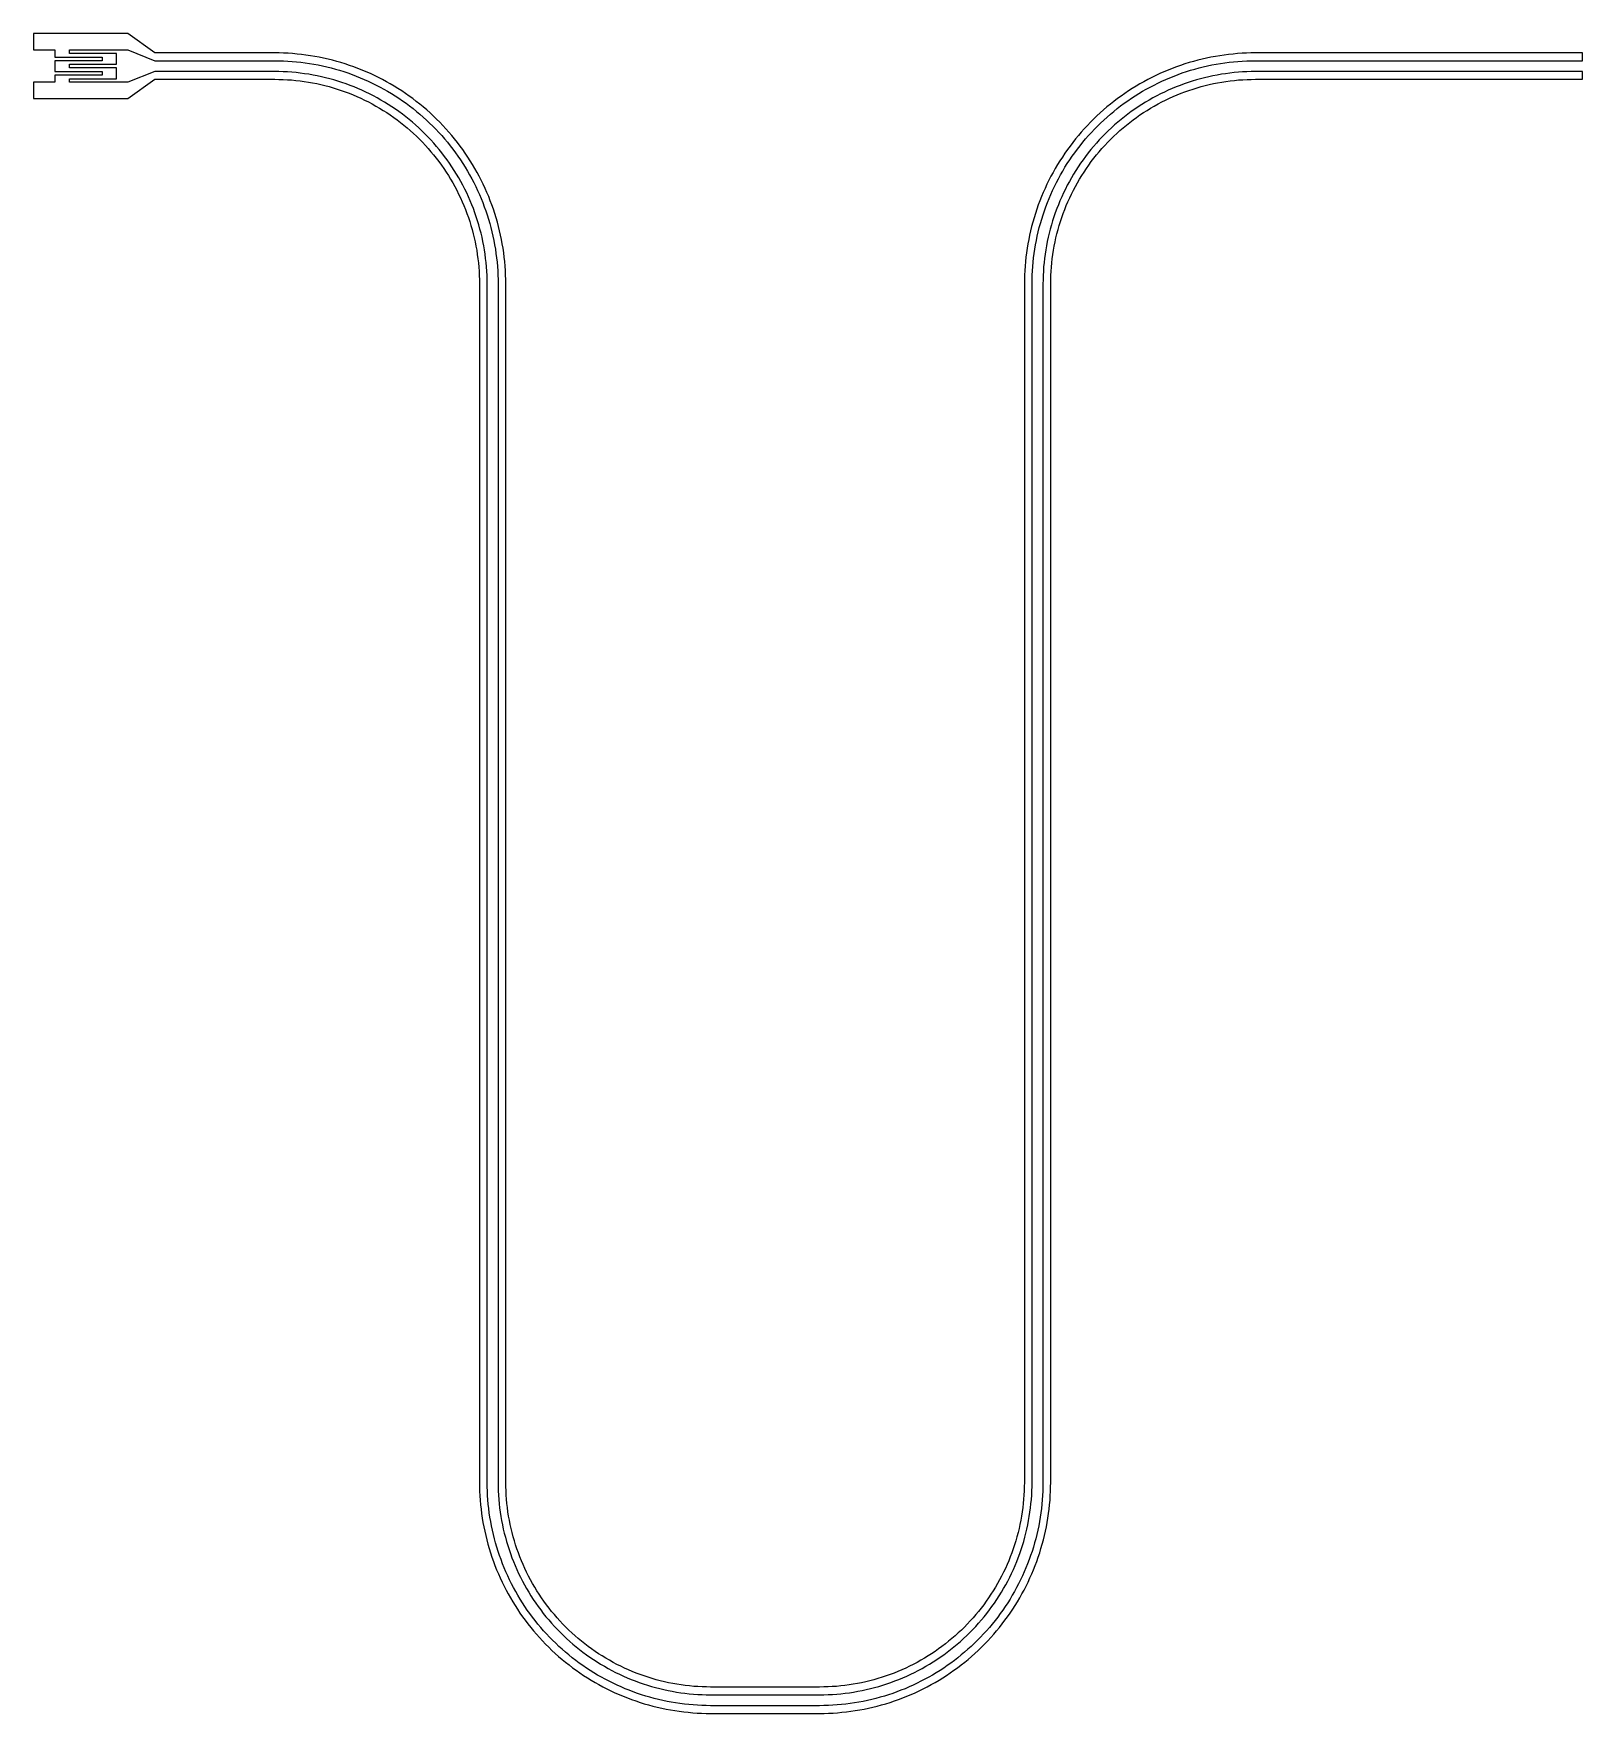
# Model space of a CAD drawing. Extents: x 0 to 1421, y 71 to 1613.
import ezdxf

# ---------------------------------------------------------------- set-up
doc = ezdxf.new("R2010")
doc.units = 0
doc.layers.add('L0D0', color=7, linetype='CONTINUOUS')

msp = doc.modelspace()

# ---------------------------------------------------------------- linework, layer by layer
at = {"layer": 'L0D0'}
msp.add_lwpolyline([(725.112889, 70.939941), (729.223912, 71.060059), (733.332921, 71.259033), (737.435887, 71.537964), (741.53391, 71.895996), (745.622899, 72.333984), (749.703892, 72.850952), (753.772923, 73.447021), (757.830907, 74.121948), (761.873936, 74.875977), (765.901891, 75.707031), (769.913914, 76.616943), (773.905919, 77.604004), (777.878941, 78.668945), (781.830907, 79.810059), (785.759923, 81.027954), (789.663914, 82.322021), (793.541905, 83.69104), (797.393895, 85.13501), (801.215916, 86.654053), (805.008885, 88.245972), (808.768895, 89.911987), (812.496922, 91.650024), (816.189915, 93.46106), (819.847935, 95.342041), (823.467931, 97.293945), (827.049901, 99.31604), (830.591893, 101.406982), (834.092931, 103.56604), (837.550938, 105.792969), (840.96494, 108.08606), (844.333897, 110.446045), (847.656895, 112.869995), (850.932896, 115.358032), (854.15891, 117.909058), (857.334935, 120.521973), (860.459935, 123.196045), (863.532933, 125.93103), (866.551915, 128.723999), (869.515904, 131.57605), (872.423924, 134.484009), (875.275914, 137.447998), (878.068883, 140.467041), (880.803929, 143.540039), (883.47794, 146.665039), (886.090916, 149.840942), (888.641942, 153.067017), (891.129918, 156.343018), (893.553929, 159.666016), (895.913914, 163.035034), (898.206883, 166.448975), (900.433934, 169.906982), (902.592931, 173.407959), (904.683934, 176.949951), (906.705907, 180.531982), (908.657933, 184.151978), (910.538914, 187.810059), (912.349889, 191.503052), (914.087926, 195.230957), (915.753941, 198.990967), (917.345921, 202.784058), (918.864903, 206.605957), (920.308934, 210.458008), (921.677892, 214.33606), (922.971898, 218.23999), (924.189915, 222.168945), (925.330907, 226.120972), (926.395909, 230.093994), (927.382909, 234.08606), (928.292943, 238.098022), (929.123936, 242.125977), (929.877904, 246.168945), (930.552892, 250.227051), (931.1489, 254.296021), (931.665929, 258.376953), (932.103917, 262.465942), (932.461888, 266.563965), (932.740941, 270.666992), (932.939915, 274.776001), (933.059911, 278.886963), (933.099889, 283), (933.099889, 1383), (933.139928, 1386.882996), (933.260899, 1390.764999), (933.460912, 1394.643005), (933.741917, 1398.516998), (934.101903, 1402.382996), (934.542943, 1406.242004), (935.062901, 1410.089996), (935.662938, 1413.927002), (936.340916, 1417.751007), (937.098912, 1421.559998), (937.934911, 1425.352005), (938.849889, 1429.126999), (939.841893, 1432.880997), (940.910924, 1436.615005), (942.057896, 1440.324997), (943.280919, 1444.011002), (944.57993, 1447.671005), (945.953892, 1451.302994), (947.402928, 1454.906006), (948.925938, 1458.478996), (950.522923, 1462.018997), (952.19193, 1465.525002), (953.933934, 1468.996002), (955.746922, 1472.431), (957.629918, 1475.827003), (959.583897, 1479.182999), (961.605931, 1482.499001), (963.695897, 1485.772003), (965.853917, 1489.000999), (968.077916, 1492.183998), (970.366917, 1495.320999), (972.719884, 1498.411003), (975.136937, 1501.449997), (977.616917, 1504.440002), (980.156895, 1507.376999), (982.756932, 1510.261002), (985.416905, 1513.091003), (988.134923, 1515.864998), (990.90891, 1518.583), (993.738927, 1521.243), (996.622899, 1523.842999), (999.559911, 1526.382999), (1002.549901, 1528.862999), (1005.588902, 1531.279999), (1008.678929, 1533.632999), (1011.815892, 1535.922001), (1014.998936, 1538.146), (1018.22794, 1540.304001), (1021.50089, 1542.394001), (1024.81693, 1544.416), (1028.172887, 1546.369999), (1031.568883, 1548.252998), (1035.003941, 1550.066002), (1038.474889, 1551.808001), (1041.980931, 1553.476999), (1045.520909, 1555.073999), (1049.093907, 1556.597), (1052.696934, 1558.046), (1056.328892, 1559.42), (1059.988927, 1560.719), (1063.674901, 1561.941999), (1067.384923, 1563.089001), (1071.118932, 1564.158001), (1074.872899, 1565.15), (1078.647923, 1566.065001), (1082.439915, 1566.900999), (1086.248936, 1567.659), (1090.072911, 1568.337), (1093.909886, 1568.937), (1097.757909, 1569.457), (1101.616917, 1569.898), (1105.482884, 1570.258), (1109.356908, 1570.539), (1113.234898, 1570.739), (1117.116917, 1570.86), (1120.999913, 1570.9), (1420.999913, 1570.9), (1420.999913, 1578), (1120.999913, 1578), (1117.072911, 1577.96), (1113.147923, 1577.842), (1109.225926, 1577.644), (1105.308934, 1577.368), (1101.397923, 1577.012), (1097.494908, 1576.578), (1093.601903, 1576.066), (1089.719884, 1575.475), (1085.849889, 1574.806), (1081.994908, 1574.059), (1078.155919, 1573.235), (1074.332921, 1572.334), (1070.529942, 1571.356), (1066.747899, 1570.301), (1062.986913, 1569.171), (1059.249913, 1567.965), (1055.537938, 1566.684), (1051.851903, 1565.327999), (1048.19492, 1563.899), (1044.56693, 1562.396), (1040.969884, 1560.82), (1037.404942, 1559.173), (1033.873936, 1557.454), (1030.378941, 1555.664), (1026.919896, 1553.804001), (1023.499913, 1551.875), (1020.118932, 1549.876999), (1016.778905, 1547.812), (1013.480931, 1545.68), (1010.226903, 1543.481998), (1007.017918, 1541.219002), (1003.854893, 1538.890999), (1000.739903, 1536.500999), (997.672887, 1534.048), (994.655919, 1531.534), (991.690892, 1528.959999), (988.777928, 1526.326), (985.918919, 1523.633999), (983.113927, 1520.886002), (980.365941, 1518.081001), (977.673924, 1515.222), (975.039891, 1512.308998), (972.465916, 1509.344002), (969.951939, 1506.327003), (967.498936, 1503.260002), (965.108922, 1500.144997), (962.780919, 1496.982002), (960.517918, 1493.773003), (958.31992, 1490.518997), (956.187901, 1487.221001), (954.122899, 1483.880997), (952.124913, 1480.5), (950.195897, 1477.080002), (948.335912, 1473.621002), (946.545934, 1470.125999), (944.826939, 1466.595001), (943.179906, 1463.029999), (941.603917, 1459.432999), (940.100926, 1455.805), (938.67191, 1452.147995), (937.315892, 1448.462006), (936.034886, 1444.75), (934.828892, 1441.013), (933.698888, 1437.251999), (932.643895, 1433.470001), (931.665929, 1429.667007), (930.764928, 1425.843994), (929.940892, 1422.005005), (929.193883, 1418.149994), (928.524937, 1414.279999), (927.933934, 1410.397995), (927.42191, 1406.505005), (926.987889, 1402.602005), (926.631932, 1398.690994), (926.355931, 1394.774002), (926.157933, 1390.852005), (926.039891, 1386.927002), (925.999913, 1383), (925.999913, 283), (925.959935, 278.974976), (925.841893, 274.952026), (925.643895, 270.93103), (925.367894, 266.916016), (925.012913, 262.906006), (924.578892, 258.905029), (924.06693, 254.911987), (923.475926, 250.93103), (922.80692, 246.962036), (922.060887, 243.005981), (921.236913, 239.067017), (920.335912, 235.144043), (919.357884, 231.239014), (918.302892, 227.35498), (917.172887, 223.491943), (915.966893, 219.651978), (914.684911, 215.83606), (913.328892, 212.046021), (911.8989, 208.284058), (910.394933, 204.550049), (908.818883, 200.845947), (907.168919, 197.175049), (905.447911, 193.536011), (903.655919, 189.932007), (901.793919, 186.364014), (899.861913, 182.833008), (897.860936, 179.339966), (895.790929, 175.887939), (893.654942, 172.477051), (891.450902, 169.108032), (889.18192, 165.782959), (886.847935, 162.504028), (884.450902, 159.270996), (881.989903, 156.08606), (879.466893, 152.948975), (876.882909, 149.863037), (874.238927, 146.828003), (871.535924, 143.845947), (868.774937, 140.916992), (865.956883, 138.042969), (863.082921, 135.224976), (860.153905, 132.463989), (857.17191, 129.760986), (854.136937, 127.116943), (851.050938, 124.532959), (847.913914, 122.01001), (844.728917, 119.54895), (841.495885, 117.151978), (838.216893, 114.817993), (834.891942, 112.54895), (831.522923, 110.344971), (828.111913, 108.208984), (824.659886, 106.139038), (821.166905, 104.137939), (817.635899, 102.206055), (814.067906, 100.343994), (810.463902, 98.552002), (806.824925, 96.831055), (803.153905, 95.18103), (799.449925, 93.60498), (795.715916, 92.100952), (791.953892, 90.671021), (788.163914, 89.314941), (784.347935, 88.032959), (780.507909, 86.827026), (776.644933, 85.697021), (772.760899, 84.641968), (768.855931, 83.66394), (764.932896, 82.762939), (760.993932, 81.938965), (757.037938, 81.192993), (753.068883, 80.524048), (749.087926, 79.932983), (745.094884, 79.421021), (741.093907, 78.987061), (737.083897, 78.631958), (733.068883, 78.355957), (729.047887, 78.157959), (725.024937, 78.040039), (720.999913, 78), (620.999913, 78), (616.974889, 78.040039), (612.951939, 78.157959), (608.930943, 78.355957), (604.915929, 78.631958), (600.905919, 78.987061), (596.904942, 79.421021), (592.9119, 79.932983), (588.930943, 80.524048), (584.961949, 81.192993), (581.005894, 81.938965), (577.06693, 82.762939), (573.143956, 83.66394), (569.238927, 84.641968), (565.354893, 85.697021), (561.491856, 86.827026), (557.651891, 88.032959), (553.835973, 89.314941), (550.045934, 90.671021), (546.283971, 92.100952), (542.549962, 93.60498), (538.84586, 95.18103), (535.174962, 96.831055), (531.535924, 98.552002), (527.93192, 100.343994), (524.363927, 102.206055), (520.832921, 104.137939), (517.339879, 106.139038), (513.887852, 108.208984), (510.476964, 110.344971), (507.107945, 112.54895), (503.782872, 114.817993), (500.503941, 117.151978), (497.270909, 119.54895), (494.085973, 122.01001), (490.948888, 124.532959), (487.86295, 127.116943), (484.827916, 129.760986), (481.84586, 132.463989), (478.916905, 135.224976), (476.042882, 138.042969), (473.224889, 140.916992), (470.463902, 143.845947), (467.760899, 146.828003), (465.116856, 149.863037), (462.532872, 152.948975), (460.009923, 156.08606), (457.548863, 159.270996), (455.151891, 162.504028), (452.817906, 165.782959), (450.548863, 169.108032), (448.344884, 172.477051), (446.208897, 175.887939), (444.138951, 179.339966), (442.137852, 182.833008), (440.205968, 186.364014), (438.343907, 189.932007), (436.551915, 193.536011), (434.830968, 197.175049), (433.180943, 200.845947), (431.604893, 204.550049), (430.100865, 208.284058), (428.670934, 212.046021), (427.314854, 215.83606), (426.032872, 219.651978), (424.826939, 223.491943), (423.696934, 227.35498), (422.641881, 231.239014), (421.663853, 235.144043), (420.762852, 239.067017), (419.938878, 243.005981), (419.192906, 246.962036), (418.523961, 250.93103), (417.932896, 254.911987), (417.420934, 258.905029), (416.986974, 262.906006), (416.631871, 266.916016), (416.35587, 270.93103), (416.157872, 274.952026), (416.039952, 278.974976), (415.999913, 283), (415.999913, 1383), (415.959874, 1386.927002), (415.841954, 1390.852005), (415.643956, 1394.774002), (415.367955, 1398.690994), (415.011876, 1402.602005), (414.577916, 1406.505005), (414.065953, 1410.397995), (413.474889, 1414.279999), (412.805943, 1418.149994), (412.058873, 1422.005005), (411.234898, 1425.843994), (410.333897, 1429.667007), (409.35587, 1433.470001), (408.300938, 1437.251999), (407.170934, 1441.013), (405.964879, 1444.75), (404.683873, 1448.462006), (403.327916, 1452.147995), (401.898961, 1455.805), (400.395909, 1459.432999), (398.819859, 1463.029999), (397.172887, 1466.595001), (395.453892, 1470.125999), (393.663853, 1473.621002), (391.803868, 1477.080002), (389.874913, 1480.5), (387.876866, 1483.880997), (385.811925, 1487.221001), (383.679967, 1490.518997), (381.481969, 1493.773003), (379.218907, 1496.982002), (376.890904, 1500.144997), (374.50089, 1503.260002), (372.047887, 1506.327003), (369.533971, 1509.344002), (366.959874, 1512.308998), (364.325963, 1515.222), (361.633946, 1518.081001), (358.885899, 1520.886002), (356.080968, 1523.633999), (353.221959, 1526.326), (350.308873, 1528.959999), (347.343907, 1531.534), (344.326939, 1534.048), (341.259923, 1536.500999), (338.144933, 1538.890999), (334.981969, 1541.219002), (331.772862, 1543.481998), (328.518956, 1545.68), (325.22086, 1547.812), (321.880894, 1549.876999), (318.499913, 1551.875), (315.079869, 1553.804001), (311.620885, 1555.664), (308.12589, 1557.454), (304.594884, 1559.173), (301.029942, 1560.82), (297.432896, 1562.396), (293.804967, 1563.899), (290.147862, 1565.327999), (286.461949, 1566.684), (282.749913, 1567.965), (279.012852, 1569.171), (275.251866, 1570.301), (271.469884, 1571.356), (267.666905, 1572.334), (263.843907, 1573.235), (260.004918, 1574.059), (256.149937, 1574.806), (252.279942, 1575.475), (248.397862, 1576.066), (244.504918, 1576.578), (240.601964, 1577.012), (236.690953, 1577.368), (232.773961, 1577.644), (228.851964, 1577.842), (224.926915, 1577.96), (220.999913, 1578), (110.999913, 1578), (86.359898, 1568.15), (32.567906, 1568.15), (32.567906, 1571.45), (75.967931, 1571.45), (75.967931, 1581.35), (32.567906, 1581.35), (32.567906, 1584.65), (75.967931, 1584.65), (75.967931, 1594.55), (32.567906, 1594.55), (32.567906, 1597.85), (86.359898, 1597.85), (110.999913, 1588), (220.999913, 1588), (225.024937, 1587.96), (229.047887, 1587.842), (233.068883, 1587.644), (237.083897, 1587.368), (241.093907, 1587.013), (245.094884, 1586.579), (249.087926, 1586.067), (253.068883, 1585.476), (257.037877, 1584.807), (260.993932, 1584.061), (264.932896, 1583.237), (268.85587, 1582.336), (272.760899, 1581.358), (276.644933, 1580.303), (280.50797, 1579.173), (284.347935, 1577.967), (288.163853, 1576.685), (291.953892, 1575.329), (295.715855, 1573.899), (299.449864, 1572.395), (303.153966, 1570.819), (306.824864, 1569.169), (310.463902, 1567.448), (314.067906, 1565.656), (317.635899, 1563.794001), (321.166905, 1561.862), (324.659947, 1559.861), (328.111974, 1557.791), (331.522862, 1555.655001), (334.891881, 1553.451), (338.216954, 1551.181999), (341.495885, 1548.848), (344.728917, 1546.451), (347.913853, 1543.990002), (351.050938, 1541.466999), (354.136876, 1538.882999), (357.17191, 1536.238998), (360.153966, 1533.535999), (363.082921, 1530.775002), (365.956944, 1527.957001), (368.774937, 1525.083), (371.535924, 1522.153999), (374.238927, 1519.172001), (376.88297, 1516.137001), (379.466954, 1513.051003), (381.989903, 1509.914001), (384.450963, 1506.728996), (386.847935, 1503.496002), (389.18192, 1500.217003), (391.450963, 1496.891998), (393.654942, 1493.523003), (395.790929, 1490.112), (397.860875, 1486.660004), (399.861974, 1483.167), (401.793858, 1479.636002), (403.655919, 1476.068001), (405.447911, 1472.463997), (407.168858, 1468.824997), (408.818883, 1465.153999), (410.394933, 1461.449997), (411.898961, 1457.716003), (413.328892, 1453.953995), (414.684972, 1450.164001), (415.966954, 1446.348007), (417.172887, 1442.507996), (418.302892, 1438.645004), (419.357945, 1434.761002), (420.335973, 1430.856003), (421.236974, 1426.932999), (422.060948, 1422.994003), (422.80692, 1419.037994), (423.475865, 1415.069), (424.06693, 1411.087997), (424.578892, 1407.095001), (425.012852, 1403.093994), (425.367955, 1399.084), (425.643956, 1395.069), (425.841954, 1391.048004), (425.959874, 1387.024994), (425.999913, 1383), (425.999913, 283), (426.039952, 279.072998), (426.157872, 275.147949), (426.35587, 271.225952), (426.631871, 267.30896), (426.98795, 263.397949), (427.42191, 259.494995), (427.933873, 255.602051), (428.524937, 251.719971), (429.193883, 247.849976), (429.940953, 243.994995), (430.764928, 240.156006), (431.665929, 236.333008), (432.643956, 232.530029), (433.698888, 228.748047), (434.828892, 224.987061), (436.034947, 221.25), (437.315953, 217.537964), (438.67191, 213.852051), (440.100865, 210.194946), (441.603917, 206.567017), (443.179967, 202.969971), (444.826939, 199.405029), (446.545934, 195.874023), (448.335973, 192.379028), (450.195958, 188.920044), (452.124913, 185.5), (454.12296, 182.119019), (456.187901, 178.779053), (458.319859, 175.480957), (460.517857, 172.227051), (462.780919, 169.017944), (465.108922, 165.85498), (467.498936, 162.73999), (469.951939, 159.672974), (472.465855, 156.656006), (475.039952, 153.69104), (477.673863, 150.777954), (480.36588, 147.918945), (483.113927, 145.114014), (485.918858, 142.365967), (488.777867, 139.67395), (491.690953, 137.040039), (494.655919, 134.465942), (497.672887, 131.952026), (500.739903, 129.499023), (503.854893, 127.109009), (507.017857, 124.781006), (510.226964, 122.517944), (513.48087, 120.319946), (516.778966, 118.187988), (520.118932, 116.123047), (523.499913, 114.125), (526.919957, 112.196045), (530.378941, 110.33606), (533.873936, 108.546021), (537.404942, 106.827026), (540.969884, 105.180054), (544.56693, 103.604004), (548.194859, 102.100952), (551.851964, 100.671997), (555.537877, 99.31604), (559.249913, 98.035034), (562.986974, 96.828979), (566.74796, 95.698975), (570.529942, 94.644043), (574.332921, 93.666016), (578.155919, 92.765015), (581.994908, 91.94104), (585.849889, 91.19397), (589.719884, 90.525024), (593.601964, 89.93396), (597.494908, 89.421997), (601.397862, 88.988037), (605.308873, 88.631958), (609.225865, 88.355957), (613.147862, 88.157959), (617.072911, 88.040039), (620.999913, 88), (720.999913, 88), (724.926915, 88.040039), (728.851903, 88.157959), (732.7739, 88.355957), (736.690892, 88.631958), (740.601903, 88.988037), (744.504918, 89.421997), (748.397923, 89.93396), (752.279942, 90.525024), (756.149937, 91.19397), (760.004918, 91.94104), (763.843907, 92.765015), (767.666905, 93.666016), (771.469884, 94.644043), (775.251927, 95.698975), (779.012913, 96.828979), (782.749913, 98.035034), (786.461888, 99.31604), (790.147923, 100.671997), (793.804906, 102.100952), (797.432896, 103.604004), (801.029942, 105.180054), (804.594884, 106.827026), (808.12589, 108.546021), (811.620885, 110.33606), (815.07993, 112.196045), (818.499913, 114.125), (821.880894, 116.123047), (825.220921, 118.187988), (828.518895, 120.319946), (831.772923, 122.517944), (834.981908, 124.781006), (838.144933, 127.109009), (841.259923, 129.499023), (844.326939, 131.952026), (847.343907, 134.465942), (850.308934, 137.040039), (853.221898, 139.67395), (856.080907, 142.365967), (858.885899, 145.114014), (861.633885, 147.918945), (864.325902, 150.777954), (866.959935, 153.69104), (869.53391, 156.656006), (872.047887, 159.672974), (874.50089, 162.73999), (876.890904, 165.85498), (879.218907, 169.017944), (881.481908, 172.227051), (883.679906, 175.480957), (885.811925, 178.779053), (887.876927, 182.119019), (889.874913, 185.5), (891.803929, 188.920044), (893.663914, 192.379028), (895.453892, 195.874023), (897.172887, 199.405029), (898.81992, 202.969971), (900.395909, 206.567017), (901.8989, 210.194946), (903.327916, 213.852051), (904.683934, 217.537964), (905.96494, 221.25), (907.170934, 224.987061), (908.300938, 228.748047), (909.355931, 232.530029), (910.333897, 236.333008), (911.234898, 240.156006), (912.058934, 243.994995), (912.805943, 247.849976), (913.474889, 251.719971), (914.065892, 255.602051), (914.577916, 259.494995), (915.011937, 263.397949), (915.367894, 267.30896), (915.643895, 271.225952), (915.841893, 275.147949), (915.959935, 279.072998), (915.999913, 283), (915.999913, 1383), (916.039891, 1387.024994), (916.157933, 1391.048004), (916.355931, 1395.069), (916.631932, 1399.084), (916.986913, 1403.093994), (917.420934, 1407.095001), (917.932896, 1411.087997), (918.5239, 1415.069), (919.192906, 1419.037994), (919.938939, 1422.994003), (920.762913, 1426.932999), (921.663914, 1430.856003), (922.641942, 1434.761002), (923.696934, 1438.645004), (924.826939, 1442.507996), (926.032933, 1446.348007), (927.314915, 1450.164001), (928.670934, 1453.953995), (930.100926, 1457.716003), (931.604893, 1461.449997), (933.180943, 1465.153999), (934.830907, 1468.824997), (936.551915, 1472.463997), (938.343907, 1476.068001), (940.205907, 1479.636002), (942.137913, 1483.167), (944.13889, 1486.660004), (946.208897, 1490.112), (948.344884, 1493.523003), (950.548924, 1496.891998), (952.817906, 1500.217003), (955.151891, 1503.496002), (957.548924, 1506.728996), (960.009923, 1509.914001), (962.532933, 1513.051003), (965.116917, 1516.137001), (967.760899, 1519.172001), (970.463902, 1522.153999), (973.224889, 1525.083), (976.042943, 1527.957001), (978.916905, 1530.775002), (981.845921, 1533.535999), (984.827916, 1536.238998), (987.862889, 1538.882999), (990.948888, 1541.466999), (994.085912, 1543.990002), (997.270909, 1546.451), (1000.503941, 1548.848), (1003.782933, 1551.181999), (1007.107884, 1553.451), (1010.476903, 1555.655001), (1013.887913, 1557.791), (1017.33994, 1559.861), (1020.832921, 1561.862), (1024.363927, 1563.794001), (1027.93192, 1565.656), (1031.535924, 1567.448), (1035.174901, 1569.169), (1038.845921, 1570.819), (1042.549901, 1572.395), (1046.28391, 1573.899), (1050.045934, 1575.329), (1053.835912, 1576.685), (1057.651891, 1577.967), (1061.491917, 1579.173), (1065.354893, 1580.303), (1069.238927, 1581.358), (1073.143895, 1582.336), (1077.06693, 1583.237), (1081.005894, 1584.061), (1084.961888, 1584.807), (1088.930943, 1585.476), (1092.9119, 1586.067), (1096.904942, 1586.579), (1100.905919, 1587.013), (1104.915929, 1587.368), (1108.930943, 1587.644), (1112.951939, 1587.842), (1116.974889, 1587.96), (1120.999913, 1588), (1420.999913, 1588), (1420.999913, 1595.1), (1120.999913, 1595.1), (1116.886937, 1595.06), (1112.775914, 1594.94), (1108.666905, 1594.741), (1104.563939, 1594.462), (1100.465916, 1594.104), (1096.376927, 1593.666), (1092.295934, 1593.149), (1088.226903, 1592.553), (1084.168919, 1591.878), (1080.12589, 1591.124), (1076.097935, 1590.293), (1072.085912, 1589.383), (1068.093907, 1588.396), (1064.120885, 1587.331), (1060.168919, 1586.19), (1056.239903, 1584.972), (1052.335912, 1583.678), (1048.457921, 1582.309), (1044.605931, 1580.865), (1040.78391, 1579.346), (1036.990941, 1577.754), (1033.230931, 1576.088), (1029.502904, 1574.35), (1025.809911, 1572.539), (1022.151891, 1570.658), (1018.531895, 1568.706), (1014.949925, 1566.684), (1011.407933, 1564.593), (1007.906895, 1562.434), (1004.448888, 1560.207001), (1001.034886, 1557.914), (997.665929, 1555.554001), (994.342931, 1553.129999), (991.06693, 1550.641998), (987.840916, 1548.091), (984.664891, 1545.478001), (981.539891, 1542.804001), (978.466893, 1540.069), (975.447911, 1537.276001), (972.483922, 1534.424), (969.575902, 1531.515999), (966.723912, 1528.551998), (963.930943, 1525.533001), (961.195897, 1522.459999), (958.521886, 1519.334999), (955.90891, 1516.158997), (953.357884, 1512.932999), (950.869908, 1509.656998), (948.445897, 1506.334), (946.085912, 1502.964996), (943.792943, 1499.551003), (941.565892, 1496.093002), (939.406895, 1492.592003), (937.315892, 1489.050003), (935.293919, 1485.468002), (933.341893, 1481.848), (931.460912, 1478.190002), (929.649937, 1474.497002), (927.9119, 1470.768997), (926.245885, 1467.009003), (924.653905, 1463.216003), (923.134923, 1459.393997), (921.690892, 1455.542), (920.321934, 1451.664001), (919.027928, 1447.759995), (917.809911, 1443.830994), (916.668919, 1439.878998), (915.603917, 1435.906006), (914.616917, 1431.914001), (913.706883, 1427.901993), (912.87589, 1423.873993), (912.121922, 1419.830994), (911.446934, 1415.772995), (910.850926, 1411.703995), (910.333897, 1407.623001), (909.895909, 1403.533997), (909.537938, 1399.436005), (909.258885, 1395.332993), (909.059911, 1391.223999), (908.939915, 1387.113007), (908.899937, 1383), (908.899937, 283), (908.859898, 279.116943), (908.738927, 275.234985), (908.538914, 271.357056), (908.257909, 267.483032), (907.897923, 263.616943), (907.456883, 259.758057), (906.936925, 255.910034), (906.336888, 252.072998), (905.65891, 248.249023), (904.900914, 244.439941), (904.064915, 240.647949), (903.149937, 236.873047), (902.157933, 233.119019), (901.088902, 229.38501), (899.94193, 225.675049), (898.718907, 221.989014), (897.419896, 218.328979), (896.045934, 214.697021), (894.596898, 211.093994), (893.073888, 207.520996), (891.476903, 203.980957), (889.807896, 200.474976), (888.065892, 197.004028), (886.252904, 193.56897), (884.369908, 190.172974), (882.415929, 186.817017), (880.393895, 183.500977), (878.303929, 180.228027), (876.145909, 176.999023), (873.92191, 173.81604), (871.632909, 170.678955), (869.279942, 167.588989), (866.862889, 164.550049), (864.382909, 161.560059), (861.842931, 158.623047), (859.242894, 155.739014), (856.582921, 152.909058), (853.864903, 150.13501), (851.090916, 147.416992), (848.260899, 144.756958), (845.376927, 142.156982), (842.439915, 139.616943), (839.449925, 137.136963), (836.410924, 134.719971), (833.320897, 132.366943), (830.183934, 130.078003), (827.00089, 127.854004), (823.771886, 125.696045), (820.498936, 123.605957), (817.182896, 121.583984), (813.826939, 119.630005), (810.430943, 117.746948), (806.995885, 115.93396), (803.524937, 114.192017), (800.018895, 112.522949), (796.478917, 110.926025), (792.905919, 109.402954), (789.302892, 107.953979), (785.670934, 106.579956), (782.010899, 105.281006), (778.324925, 104.057983), (774.614903, 102.911011), (770.880894, 101.842041), (767.126927, 100.849976), (763.351903, 99.935059), (759.559911, 99.098999), (755.75089, 98.340942), (751.926915, 97.662964), (748.08994, 97.062988), (744.241917, 96.542969), (740.382909, 96.102051), (736.516942, 95.741943), (732.642918, 95.46106), (728.764928, 95.260986), (724.882909, 95.140015), (720.999913, 95.099976), (620.999913, 95.099976), (617.116856, 95.140015), (613.234898, 95.260986), (609.356969, 95.46106), (605.482945, 95.741943), (601.616856, 96.102051), (597.75797, 96.542969), (593.909947, 97.062988), (590.072911, 97.662964), (586.248936, 98.340942), (582.439854, 99.098999), (578.647862, 99.935059), (574.87296, 100.849976), (571.118932, 101.842041), (567.384923, 102.911011), (563.674962, 104.057983), (559.988927, 105.281006), (556.328892, 106.579956), (552.696934, 107.953979), (549.093907, 109.402954), (545.520909, 110.926025), (541.98087, 112.522949), (538.474889, 114.192017), (535.003941, 115.93396), (531.568883, 117.746948), (528.172887, 119.630005), (524.81693, 121.583984), (521.50089, 123.605957), (518.22794, 125.696045), (514.998936, 127.854004), (511.815953, 130.078003), (508.678868, 132.366943), (505.588902, 134.719971), (502.549962, 137.136963), (499.559972, 139.616943), (496.62296, 142.156982), (493.738927, 144.756958), (490.908971, 147.416992), (488.134923, 150.13501), (485.416905, 152.909058), (482.756871, 155.739014), (480.156895, 158.623047), (477.616856, 161.560059), (475.136876, 164.550049), (472.719884, 167.588989), (470.366856, 170.678955), (468.077916, 173.81604), (465.853917, 176.999023), (463.695958, 180.228027), (461.60587, 183.500977), (459.583897, 186.817017), (457.629918, 190.172974), (455.746861, 193.56897), (453.933873, 197.004028), (452.19193, 200.474976), (450.522862, 203.980957), (448.925938, 207.520996), (447.402867, 211.093994), (445.953892, 214.697021), (444.579869, 218.328979), (443.280919, 221.989014), (442.057896, 225.675049), (440.910924, 229.38501), (439.841954, 233.119019), (438.849889, 236.873047), (437.934972, 240.647949), (437.098912, 244.439941), (436.340855, 248.249023), (435.662877, 252.072998), (435.062901, 255.910034), (434.542882, 259.758057), (434.101964, 263.616943), (433.741856, 267.483032), (433.460973, 271.357056), (433.260899, 275.234985), (433.139928, 279.116943), (433.099889, 283), (433.099889, 1383), (433.059972, 1387.113007), (432.939854, 1391.223999), (432.74088, 1395.332993), (432.461949, 1399.436005), (432.103917, 1403.533997), (431.665929, 1407.623001), (431.148961, 1411.703995), (430.552892, 1415.772995), (429.877965, 1419.830994), (429.123936, 1423.873993), (428.292882, 1427.901993), (427.38297, 1431.914001), (426.395909, 1435.906006), (425.330968, 1439.878998), (424.189854, 1443.830994), (422.971959, 1447.759995), (421.677892, 1451.664001), (420.308873, 1455.542), (418.864903, 1459.393997), (417.34586, 1463.216003), (415.753941, 1467.009003), (414.087926, 1470.768997), (412.349889, 1474.497002), (410.538853, 1478.190002), (408.657872, 1481.848), (406.705968, 1485.468002), (404.683873, 1489.050003), (402.592931, 1492.592003), (400.433873, 1496.093002), (398.206944, 1499.551003), (395.913853, 1502.964996), (393.553868, 1506.334), (391.129918, 1509.656998), (388.641881, 1512.932999), (386.090855, 1516.158997), (383.47794, 1519.334999), (380.803868, 1522.459999), (378.068883, 1525.533001), (375.275914, 1528.551998), (372.423863, 1531.515999), (369.515904, 1534.424), (366.551915, 1537.276001), (363.532872, 1540.069), (360.459874, 1542.804001), (357.334874, 1545.478001), (354.158971, 1548.091), (350.932896, 1550.641998), (347.656895, 1553.129999), (344.333897, 1555.554001), (340.964879, 1557.914), (337.550938, 1560.207001), (334.092931, 1562.434), (330.591954, 1564.593), (327.049962, 1566.684), (323.467931, 1568.706), (319.847935, 1570.658), (316.189854, 1572.539), (312.496861, 1574.35), (308.768956, 1576.088), (305.008946, 1577.754), (301.215855, 1579.346), (297.393956, 1580.865), (293.541905, 1582.309), (289.663853, 1583.678), (285.759923, 1584.972), (281.830968, 1586.19), (277.878941, 1587.331), (273.905919, 1588.396), (269.913853, 1589.383), (265.901891, 1590.293), (261.873936, 1591.124), (257.830968, 1591.878), (253.772862, 1592.553), (249.703892, 1593.149), (245.62296, 1593.666), (241.533971, 1594.104), (237.435948, 1594.462), (233.332921, 1594.741), (229.223912, 1594.94), (225.11295, 1595.06), (220.999913, 1595.1), (110.999913, 1595.1), (86.359898, 1612.85), (-0.240077, 1612.85), (-0.240077, 1597.85), (19.367955, 1597.85), (19.367955, 1591.25), (62.767857, 1591.25), (62.767857, 1587.95), (19.367955, 1587.95), (19.367955, 1578.05), (62.767857, 1578.05), (62.767857, 1574.75), (19.367955, 1574.75), (19.367955, 1568.15), (-0.240077, 1568.15), (-0.240077, 1553.15), (-0.240077, 1553.15), (-0.240077, 1553.15), (86.359898, 1553.15), (110.999913, 1570.9), (220.999913, 1570.9), (224.88297, 1570.86), (228.764928, 1570.739), (232.642857, 1570.539), (236.516881, 1570.258), (240.38297, 1569.898), (244.241856, 1569.457), (248.089879, 1568.937), (251.926915, 1568.337), (255.75089, 1567.659), (259.559972, 1566.900999), (263.351964, 1566.065001), (267.126866, 1565.15), (270.880894, 1564.158001), (274.614903, 1563.089001), (278.324864, 1561.941999), (282.010899, 1560.719), (285.670934, 1559.42), (289.302892, 1558.046), (292.905919, 1556.597), (296.478917, 1555.073999), (300.018956, 1553.476999), (303.524937, 1551.808001), (306.995885, 1550.066002), (310.430943, 1548.252998), (313.826939, 1546.369999), (317.182896, 1544.416), (320.498936, 1542.394001), (323.771886, 1540.304001), (327.00089, 1538.146), (330.183873, 1535.922001), (333.320958, 1533.632999), (336.410924, 1531.279999), (339.449864, 1528.862999), (342.439854, 1526.382999), (345.376866, 1523.842999), (348.260899, 1521.243), (351.090855, 1518.583), (353.864903, 1515.864998), (356.582921, 1513.091003), (359.242955, 1510.261002), (361.842931, 1507.376999), (364.38297, 1504.440002), (366.86295, 1501.449997), (369.279942, 1498.411003), (371.63297, 1495.320999), (373.92191, 1492.183998), (376.145909, 1489.000999), (378.303868, 1485.772003), (380.393956, 1482.499001), (382.415929, 1479.182999), (384.369908, 1475.827003), (386.252965, 1472.431), (388.065953, 1468.996002), (389.807896, 1465.525002), (391.476964, 1462.018997), (393.073888, 1458.478996), (394.596959, 1454.906006), (396.045934, 1451.302994), (397.419957, 1447.671005), (398.718907, 1444.011002), (399.94193, 1440.324997), (401.088902, 1436.615005), (402.157872, 1432.880997), (403.149937, 1429.126999), (404.064854, 1425.352005), (404.900914, 1421.559998), (405.658971, 1417.751007), (406.336949, 1413.927002), (406.936925, 1410.089996), (407.456944, 1406.242004), (407.897862, 1402.382996), (408.25797, 1398.516998), (408.538853, 1394.643005), (408.738927, 1390.764999), (408.859898, 1386.882996), (408.899937, 1383), (408.899937, 283), (408.939854, 278.886963), (409.059972, 274.776001), (409.258946, 270.666992), (409.537877, 266.563965), (409.895909, 262.465942), (410.333897, 258.376953), (410.850865, 254.296021), (411.446934, 250.227051), (412.121861, 246.168945), (412.87589, 242.125977), (413.706944, 238.098022), (414.616856, 234.08606), (415.603917, 230.093994), (416.668858, 226.120972), (417.809972, 222.168945), (419.027867, 218.23999), (420.321934, 214.33606), (421.690953, 210.458008), (423.134923, 206.605957), (424.653966, 202.784058), (426.245885, 198.990967), (427.9119, 195.230957), (429.649937, 191.503052), (431.460973, 187.810059), (433.341954, 184.151978), (435.293858, 180.531982), (437.315953, 176.949951), (439.406895, 173.407959), (441.565953, 169.906982), (443.792882, 166.448975), (446.085973, 163.035034), (448.445958, 159.666016), (450.869908, 156.343018), (453.357945, 153.067017), (455.908971, 149.840942), (458.521886, 146.665039), (461.195958, 143.540039), (463.930943, 140.467041), (466.723912, 137.447998), (469.575963, 134.484009), (472.483922, 131.57605), (475.447911, 128.723999), (478.466954, 125.93103), (481.539952, 123.196045), (484.664952, 120.521973), (487.840855, 117.909058), (491.06693, 115.358032), (494.342931, 112.869995), (497.665929, 110.446045), (501.034947, 108.08606), (504.448888, 105.792969), (507.906895, 103.56604), (511.407872, 101.406982), (514.949864, 99.31604), (518.531895, 97.293945), (522.151891, 95.342041), (525.809972, 93.46106), (529.502965, 91.650024), (533.23087, 89.911987), (536.99088, 88.245972), (540.783971, 86.654053), (544.60587, 85.13501), (548.457921, 83.69104), (552.335973, 82.322021), (556.239903, 81.027954), (560.168858, 79.810059), (564.120885, 78.668945), (568.093907, 77.604004), (572.085973, 76.616943), (576.097935, 75.707031), (580.12589, 74.875977), (584.168858, 74.121948), (588.226964, 73.447021), (592.295934, 72.850952), (596.376866, 72.333984), (600.465855, 71.895996), (604.563878, 71.537964), (608.666905, 71.259033), (612.775914, 71.060059), (616.886876, 70.939941), (620.999913, 70.900024), (720.999913, 70.900024)], close=True, dxfattribs=at)

doc.saveas('drawing.dxf')
